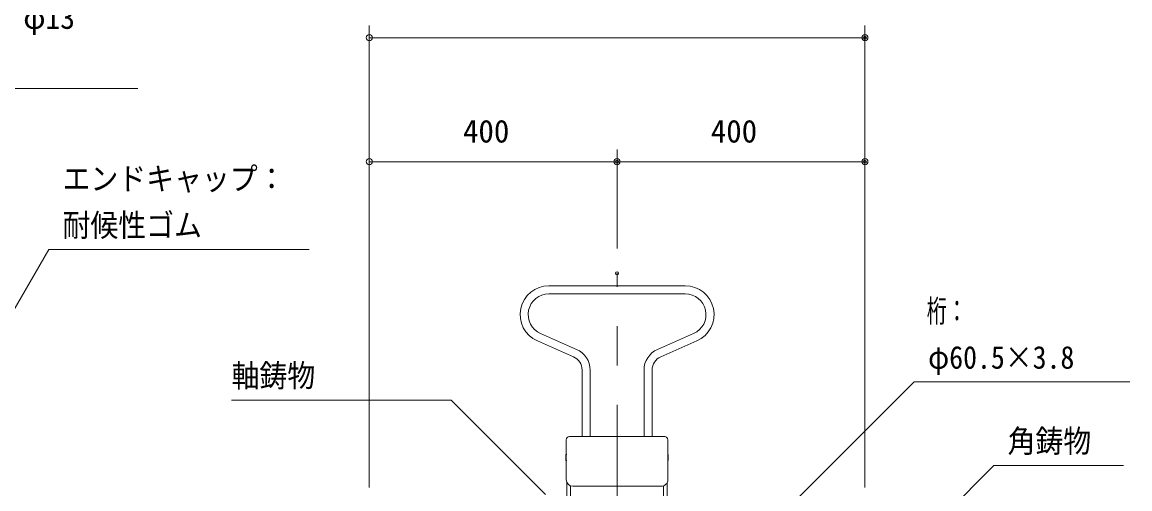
# Model space of a CAD drawing. Units: millimetres at full size, sheet at 1:10; details may follow other scales. Extents: x 5 to 8405, y -5 to 5945.
# Drawn here: x 4327 to 6115, y 2673 to 3426 of the extents above; entities that cross this region are included whole.
import ezdxf
from ezdxf.enums import TextEntityAlignment as Align

# ---------------------------------------------------------------- set-up
doc = ezdxf.new("R2010")
doc.units = ezdxf.units.MM
doc.header["$LTSCALE"] = 10
doc.header["$PDMODE"] = 32
doc.header["$PDSIZE"] = 5
doc.linetypes.add('USER2', pattern=[50.8, 31.75, -6.35, 6.35, -6.35])
doc.layers.add('LY_5', color=7, linetype='Continuous', lineweight=0)
doc.layers.add('LY_6', color=7, linetype='Continuous', lineweight=0)
doc.styles.add('ＭＳ ゴシック', font='')
doc.styles.get('ＭＳ ゴシック').set_extended_font_data('MS Gothic')

# ---------------------------------------------------------------- blocks, each defined once
blk = doc.blocks.new('-016-_DOTBLANK')
at = {"color": 7, "linetype": 'Continuous', "lineweight": 0}
blk.add_line((-0.5, 0), (-1, 0), dxfattribs=at)
blk.add_circle((0, 0), 0.5, dxfattribs=at)

msp = doc.modelspace()

# ---------------------------------------------------------------- linework, layer by layer
at = {"layer": 'LY_5', "linetype": 'USER2'}
msp.add_line((5287, 1983.21), (5287, 3020.96), dxfattribs=at)
at = {"layer": 'LY_5'}
for p, q in [((5177, 3000.96), (5397, 3000.96)), ((5177, 2987.96), (5397, 2987.96)), ((5221.66, 2898.28), (5163.54, 2923.78)), ((5352.34, 2898.28), (5410.46, 2923.78)), ((5216.44, 2886.38), (5158.32, 2911.87)), ((5357.56, 2886.38), (5415.68, 2911.87)), ((5230.5, 2864.86), (5230.5, 2757.46)), ((5243.5, 2864.86), (5243.5, 2757.46)), ((5330.5, 2864.86), (5330.5, 2757.46)), ((5343.5, 2864.86), (5343.5, 2757.46)), ((5210, 2757.46), (5364, 2757.46)), ((5205, 2687.96), (5205, 2752.46)), ((5369, 2687.96), (5369, 2752.46)), ((5204.5, 2719.21), (5204.5, 2728.71)), ((5204.5, 2728.71), (5205.7, 2728.71)), ((5204.5, 2719.21), (5205.7, 2719.21)), ((5369.5, 2728.71), (5368.3, 2728.71)), ((5369.5, 2719.21), (5368.3, 2719.21)), ((5369.5, 2719.21), (5369.5, 2728.71)), ((5206, 2632.46), (5206, 2683.48)), ((5368, 2683.48), (5368, 2632.46)), ((5212, 2678.06), (5212, 2632.46)), ((5358.5, 2677.46), (5215.5, 2677.46)), ((5362, 2632.46), (5362, 2678.06))]:
    msp.add_line(p, q, dxfattribs=at)
for centre, radius, start, end in [((5177, 2954.46), 46.5, 90, 246.31413), ((5177, 2954.46), 33.5, 90, 246.31413), ((5397, 2954.46), 46.5, 293.68587, 90), ((5397, 2954.46), 33.5, 293.68587, 90), ((5207, 2864.86), 36.5, 0, 66.31413), ((5367, 2864.86), 36.5, 113.68587, 180), ((5207, 2864.86), 23.5, 0, 66.31413), ((5367, 2864.86), 23.5, 113.68587, 180), ((5210, 2752.46), 5, 90, 180), ((5364, 2752.46), 5, 0, 90), ((5260.81, 2723.96), 56.51, 175.17794, 184.82206), ((5313.19, 2723.96), 56.51, 355.17794, 4.82206), ((5215.5, 2687.96), 10.5, 180, 269.99994), ((5358.5, 2687.96), 10.5, 269.99994, 0)]:
    msp.add_arc(centre, radius, start, end, dxfattribs=at)
at = {"layer": 'LY_6'}
for p, q in [((4887, 2675.21), (4887, 3420.96)), ((5687, 2675.21), (5687, 3420.96)), ((4887, 3400.96), (5687, 3400.96)), ((3969.83, 3319.34), (4513.36, 3319.34)), ((4887, 2675.21), (4887, 3220.96)), ((5287, 3060.96), (5287, 3220.96)), ((5287, 3060.96), (5287, 3220.96)), ((5687, 2675.21), (5687, 3220.96)), ((4887, 3200.96), (5287, 3200.96)), ((5287, 3200.96), (5687, 3200.96)), ((4303.66, 2944.84), (4369.87, 3059.39)), ((4369.87, 3059.39), (4389.87, 3059.39)), ((4389.87, 3059.39), (4790.07, 3059.39)), ((5568.45, 2647.76), (5766.75, 2846.07)), ((5766.75, 2846.07), (5786.75, 2846.07)), ((5786.75, 2846.07), (6114.66, 2846.07)), ((4664.82, 2816.56), (5019.26, 2816.56)), ((5171.57, 2664.24), (5019.26, 2816.56)), ((5769.43, 2585.13), (5895.28, 2710.99)), ((5895.28, 2710.99), (5915.28, 2710.99)), ((5915.28, 2710.99), (6104.35, 2710.99))]:
    msp.add_line(p, q, dxfattribs=at)
for p in [(5687, 3400.96), (5287, 3200.96), (5687, 3200.96), (5287, 3020.96), (5287, 3020.96)]:
    msp.add_point(p, dxfattribs=at)

# ---------------------------------------------------------------- block references
at = {"layer": 'LY_6', "xscale": 10, "yscale": 10, "rotation": 180}
for p in [(4887, 3400.96), (4887, 3200.96), (5287, 3200.96)]:
    msp.add_blockref('-016-_DOTBLANK', p, dxfattribs=at)
at = {"layer": 'LY_6', "xscale": 10, "yscale": 10}
for p in [(5687, 3400.96), (5287, 3200.96), (5687, 3200.96)]:
    msp.add_blockref('-016-_DOTBLANK', p, dxfattribs=at)

# ---------------------------------------------------------------- texts
at = {"layer": 'LY_6', "style": 'ＭＳ ゴシック'}
for s, width, p in [('グリップ：丸鋼 φ13 ', 0.95, (3972.27, 3404.34)), ('エンドキャップ：', 0.9, (4391.87, 3144.39)), ('耐候性ゴム', 0.9, (4391.87, 3069.39)), ('桁：', 0.65, (5786.85, 2931.07)), ('φ60.5×3.8', 0.9, (5788.96, 2856.07)), ('軸鋳物', 0.9, (4664.82, 2826.56)), ('角鋳物', 0.9, (5917.28, 2720.99))]:
    msp.add_text(s, height=36.66, dxfattribs=dict(at, width=width)).set_placement(p, align=Align.BOTTOM_LEFT)
for p in [(5038.26, 3220.96), (5438.26, 3220.96)]:
    msp.add_text('400', height=36.66, dxfattribs=at).set_placement(p, align=Align.BOTTOM_LEFT)

doc.saveas('drawing.dxf')
